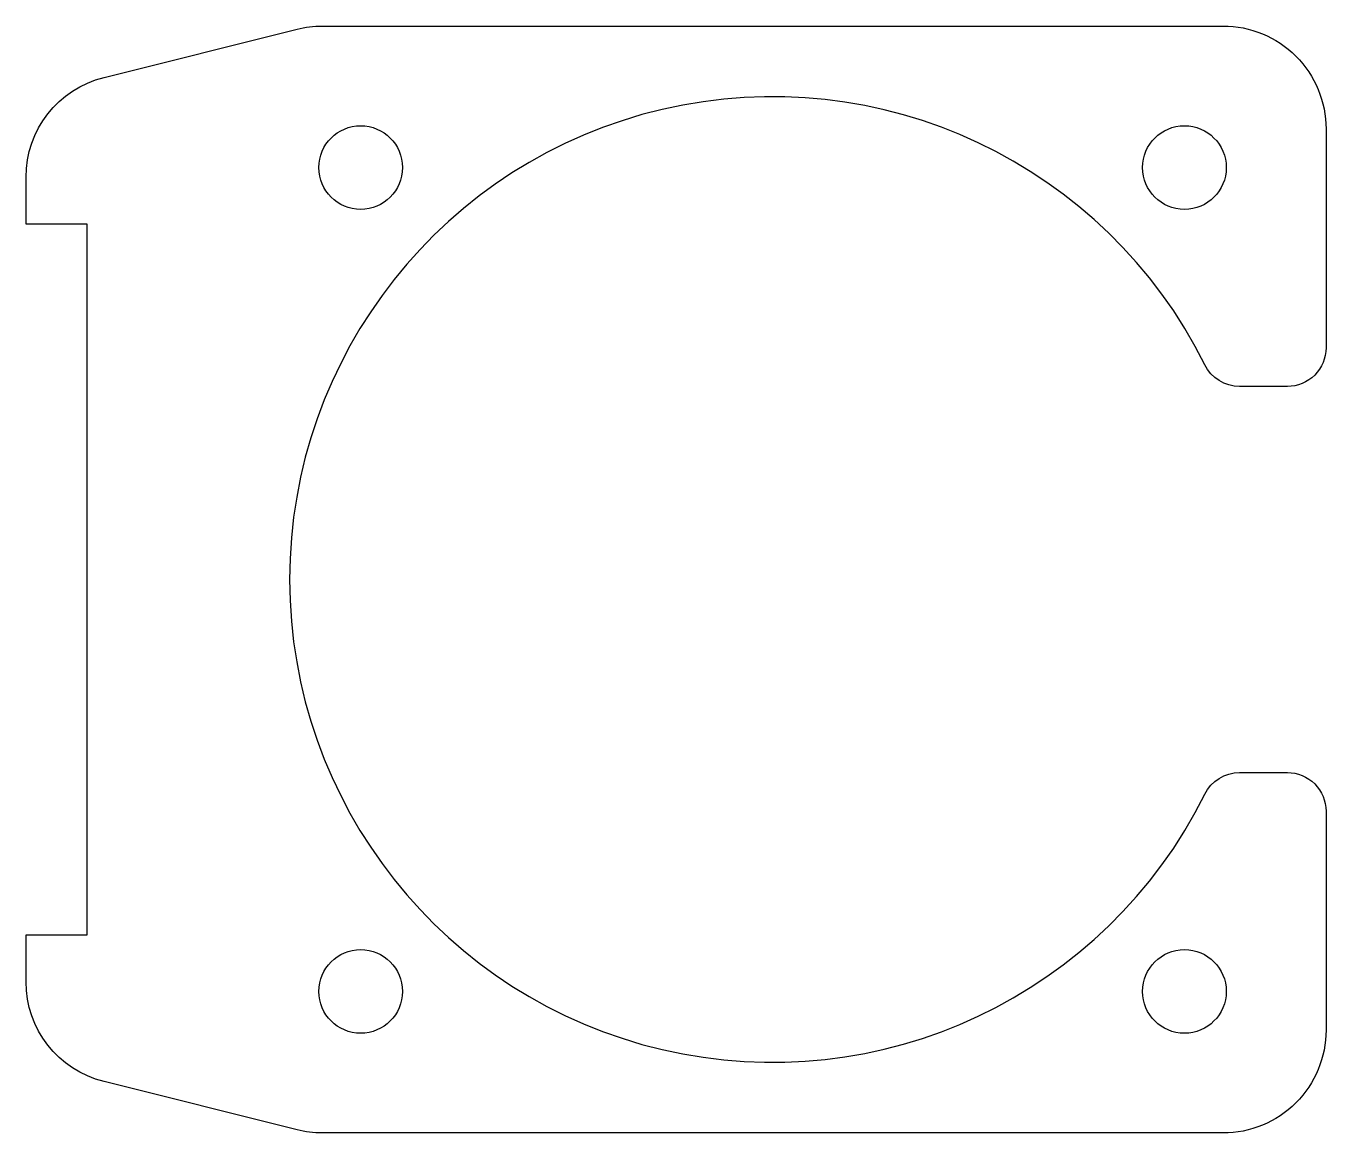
# Model space of a CAD drawing. Extents: x -58 to 43, y -43 to 43.
import ezdxf

# ---------------------------------------------------------------- set-up
doc = ezdxf.new("R2010")
doc.units = 0

msp = doc.modelspace()

# ---------------------------------------------------------------- linework, layer by layer
at = {"layer": '1'}
msp.add_lwpolyline([(43, 35), (43, 18, -0.414214), (40, 15), (36.28, 15, -0.284915), (33.59, 16.67, 4.265564), (33.59, -16.67, -0.284915), (36.28, -15), (40, -15, -0.414214), (43, -18), (43, -35, -0.414214), (35, -43), (-35, -43, -0.061279), (-36.94, -42.76), (-51.94, -39.01, -0.344198), (-58, -31.25), (-58, -27.6), (-53.24, -27.6), (-53.24, 27.6), (-58, 27.6), (-58, 31.25, -0.344198), (-51.94, 39.01), (-36.94, 42.76, -0.061279), (-35, 43), (35, 43, -0.414214)], format="xyb", close=True, dxfattribs=at)
for centre in [(-32, 32), (32, 32), (-32, -32), (32, -32)]:
    msp.add_circle(centre, 3.25, dxfattribs=at)

doc.saveas('drawing.dxf')
